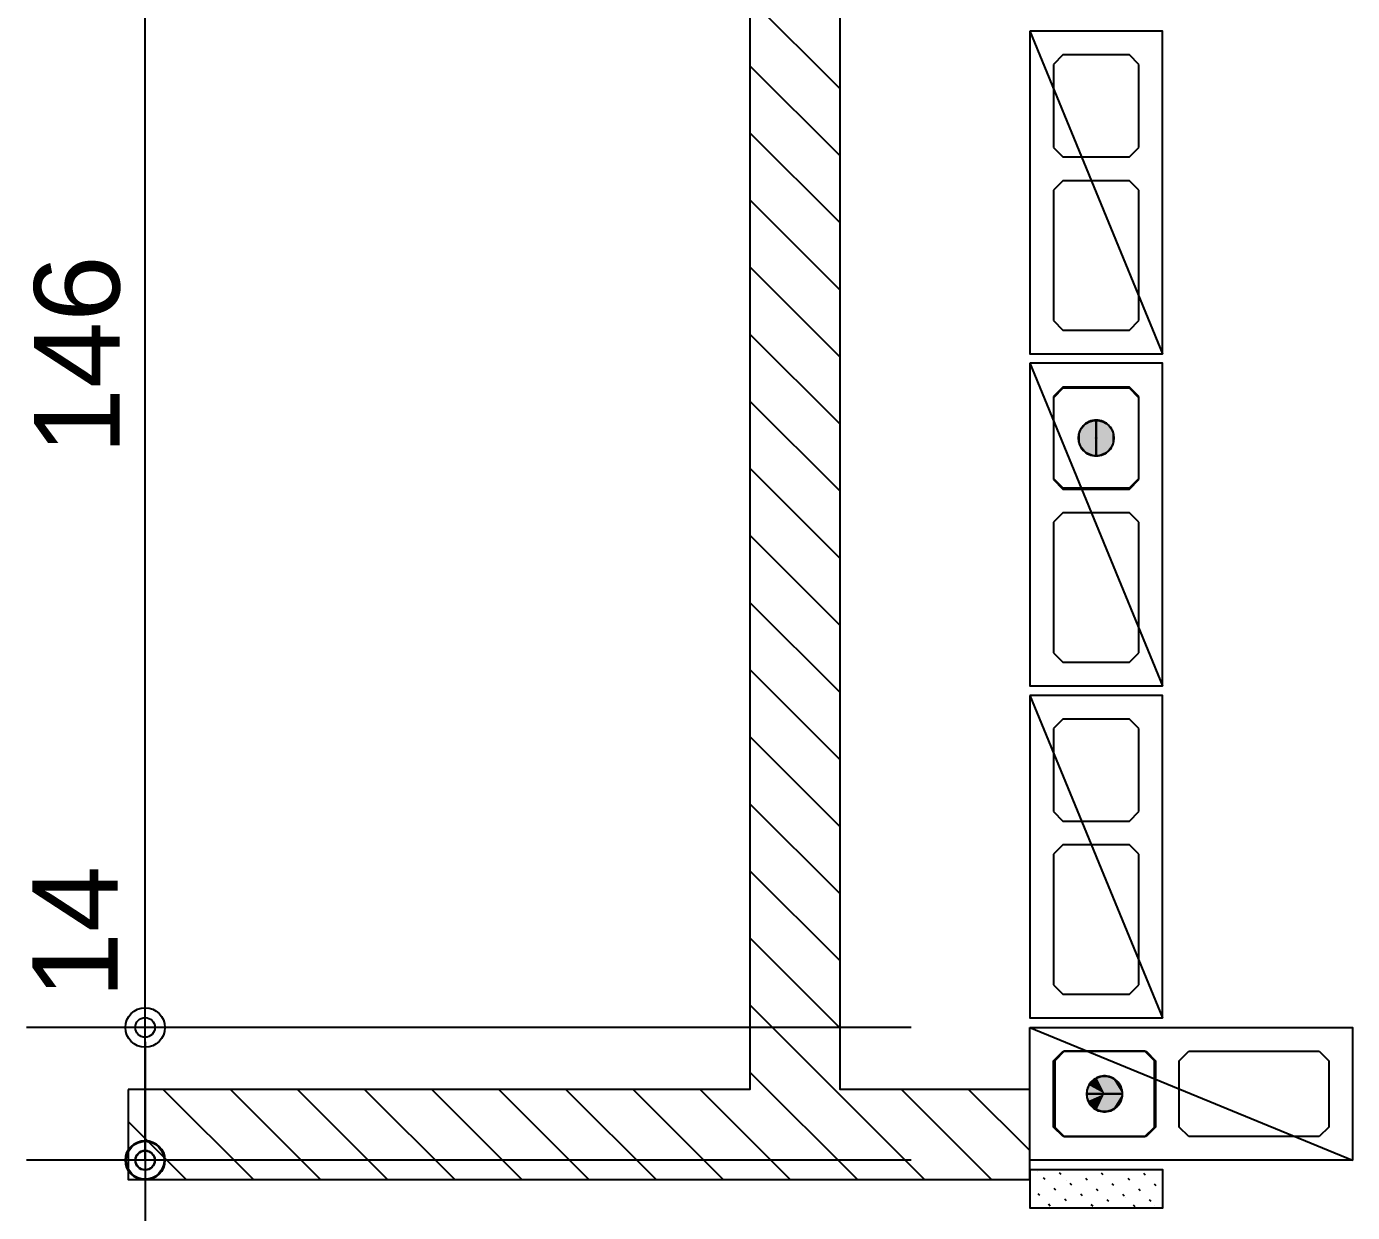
# Model space of a CAD drawing. Extents: x 0 to 119, y 0 to 84.
# Drawn here: x 19.416 to 22.21, y 67.011 to 69.511 of the extents above; entities that cross this region are included whole.
import ezdxf

# ---------------------------------------------------------------- set-up
doc = ezdxf.new("R2010")
doc.units = 0
doc.header["$MEASUREMENT"] = 0
doc.linetypes.add('ESTILO_TQS_0005', pattern=[0.4, 0.3, -0.1])
for name, color, linetype in [('27', 250, 'CONTINUOUS'), ('29', 9, 'CONTINUOUS'), ('3', 7, 'CONTINUOUS'), ('35', 255, 'CONTINUOUS')]:
    doc.layers.add(name, color=color, linetype=linetype)
doc.styles.add('TQS_ARIAL', font='arial.ttf')

msp = doc.modelspace()

# ---------------------------------------------------------------- linework, layer by layer
at = {"layer": '27', "color": 250, "linetype": 'ESTILO_TQS_0005'}
for points in [[(21.60025, 69.45055), (21.58025, 69.43055), (21.58025, 69.25555), (21.60025, 69.23555), (21.74025, 69.23555), (21.76025, 69.25555), (21.76025, 69.43055), (21.74025, 69.45055), (21.60025, 69.45055)], [(21.60025, 69.18555), (21.58025, 69.16555), (21.58025, 68.89055), (21.60025, 68.87055), (21.74025, 68.87055), (21.76025, 68.89055), (21.76025, 69.16555), (21.74025, 69.18555), (21.60025, 69.18555)], [(21.60025, 68.75055), (21.58025, 68.73055), (21.58025, 68.55555), (21.60025, 68.53555), (21.74025, 68.53555), (21.76025, 68.55555), (21.76025, 68.73055), (21.74025, 68.75055), (21.60025, 68.75055)], [(21.60025, 68.48555), (21.58025, 68.46555), (21.58025, 68.19055), (21.60025, 68.17055), (21.74025, 68.17055), (21.76025, 68.19055), (21.76025, 68.46555), (21.74025, 68.48555), (21.60025, 68.48555)], [(21.60025, 68.05055), (21.58025, 68.03055), (21.58025, 67.85555), (21.60025, 67.83555), (21.74025, 67.83555), (21.76025, 67.85555), (21.76025, 68.03055), (21.74025, 68.05055), (21.60025, 68.05055)], [(21.60025, 67.78555), (21.58025, 67.76555), (21.58025, 67.49055), (21.60025, 67.47055), (21.74025, 67.47055), (21.76025, 67.49055), (21.76025, 67.76555), (21.74025, 67.78555), (21.60025, 67.78555)], [(21.580344, 67.33055), (21.600344, 67.35055), (21.775344, 67.35055), (21.795344, 67.33055), (21.795344, 67.19055), (21.775344, 67.17055), (21.600344, 67.17055), (21.580344, 67.19055), (21.580344, 67.33055)], [(21.845344, 67.33055), (21.865344, 67.35055), (22.140344, 67.35055), (22.160344, 67.33055), (22.160344, 67.19055), (22.140344, 67.17055), (21.865344, 67.17055), (21.845344, 67.19055), (21.845344, 67.33055)]]:
    msp.add_lwpolyline(points, dxfattribs=at)
at = {"layer": '29', "color": 9, "linetype": 'Continuous'}
for p, q in [((20.940292, 69.569376), (21.130385, 69.379283)), ((20.940292, 69.427954), (21.130385, 69.237862)), ((20.940292, 69.286533), (21.130385, 69.096441)), ((20.940292, 69.145112), (21.130385, 68.955019)), ((20.940292, 69.00369), (21.130385, 68.813598)), ((20.940292, 68.862269), (21.130384, 68.672177)), ((20.940292, 68.720848), (21.130384, 68.530755)), ((20.940292, 68.579426), (21.130384, 68.389334)), ((20.940292, 68.438005), (21.130384, 68.247913)), ((20.940292, 68.296583), (21.130384, 68.106492)), ((20.940292, 68.155162), (21.130384, 67.96507)), ((20.940292, 68.013741), (21.130384, 67.823649)), ((20.940292, 67.872319), (21.130384, 67.682228)), ((20.940292, 67.730898), (21.130384, 67.540807)), ((20.940292, 67.589477), (21.130384, 67.399385)), ((20.940292, 67.448055), (21.308356, 67.079991)), ((20.940292, 67.306634), (21.16694, 67.079986)), ((19.704232, 67.269902), (19.89419, 67.079944)), ((19.845645, 67.26991), (20.035607, 67.079949)), ((19.987058, 67.269919), (20.177023, 67.079953)), ((20.128471, 67.269927), (20.31844, 67.079958)), ((20.269885, 67.269935), (20.459857, 67.079963)), ((20.411298, 67.269943), (20.601273, 67.079968)), ((20.552711, 67.269951), (20.74269, 67.079972)), ((20.694124, 67.26996), (20.884107, 67.079977)), ((20.835537, 67.269968), (21.025523, 67.079982)), ((21.259795, 67.269974), (21.449773, 67.079996)), ((21.401217, 67.269974), (21.53025, 67.14094)), ((19.630248, 67.202465), (19.752773, 67.079939))]:
    msp.add_line(p, q, dxfattribs=at)
msp.add_lwpolyline([(19.630248, 67.269898), (19.630248, 67.079935), (21.53025, 67.079999), (21.53025, 67.269974), (21.130384, 67.269974), (21.130385, 70.32055), (20.940292, 70.32055), (20.940292, 67.269974), (19.630248, 67.269974)], dxfattribs=at)
at = {"layer": '3', "color": 7, "linetype": 'Continuous'}
for p, q in [((21.53025, 69.50055), (21.81025, 68.82055)), ((21.53025, 68.80055), (21.81025, 68.12055)), ((21.60025, 68.74805), (21.58025, 68.72805)), ((21.74025, 68.74805), (21.60025, 68.74805)), ((21.76025, 68.72805), (21.74025, 68.74805)), ((21.58025, 68.72805), (21.58025, 68.55805)), ((21.76025, 68.55805), (21.76025, 68.72805)), ((21.58025, 68.55805), (21.60025, 68.53805)), ((21.74025, 68.53805), (21.76025, 68.55805)), ((21.60025, 68.53805), (21.74025, 68.53805)), ((21.53025, 68.10055), (21.81025, 67.42055)), ((21.530344, 67.40055), (22.210344, 67.12055)), ((21.602844, 67.35055), (21.582844, 67.33055)), ((21.772844, 67.35055), (21.602844, 67.35055)), ((21.792844, 67.33055), (21.772844, 67.35055)), ((21.582844, 67.33055), (21.582844, 67.19055)), ((21.792844, 67.19055), (21.792844, 67.33055)), ((21.582844, 67.19055), (21.602844, 67.17055)), ((21.772844, 67.17055), (21.792844, 67.19055)), ((21.602844, 67.17055), (21.772844, 67.17055)), ((21.541956, 67.10055), (21.541956, 67.10055)), ((21.5466, 67.095905), (21.5466, 67.095905)), ((21.58615, 67.10055), (21.58615, 67.10055)), ((21.591943, 67.094756), (21.595479, 67.091221)), ((21.630344, 67.10055), (21.630344, 67.10055)), ((21.674538, 67.10055), (21.674538, 67.10055)), ((21.681039, 67.094049), (21.684574, 67.090514)), ((21.718732, 67.10055), (21.718732, 67.10055)), ((21.762926, 67.10055), (21.762926, 67.10055)), ((21.769781, 67.093696), (21.773316, 67.09016)), ((21.807121, 67.10055), (21.807121, 67.10055)), ((21.530344, 67.067967), (21.530344, 67.067967)), ((21.558444, 67.084061), (21.56198, 67.080526)), ((21.608472, 67.078228), (21.608472, 67.078228)), ((21.614394, 67.072306), (21.61793, 67.06877)), ((21.647893, 67.083001), (21.651429, 67.079465)), ((21.703489, 67.071599), (21.707025, 67.068063)), ((21.736635, 67.082647), (21.740171, 67.079112)), ((21.792231, 67.071245), (21.795767, 67.067709)), ((21.547396, 67.050916), (21.550931, 67.04738)), ((21.580895, 67.061611), (21.58443, 67.058075)), ((21.603345, 67.03916), (21.606881, 67.035624)), ((21.636845, 67.049855), (21.64038, 67.046319)), ((21.670344, 67.06055), (21.673879, 67.057014)), ((21.692795, 67.038099), (21.69633, 67.034564)), ((21.72594, 67.049148), (21.729476, 67.045612)), ((21.732216, 67.042872), (21.732216, 67.042872)), ((21.759086, 67.060196), (21.762621, 67.056661)), ((21.781536, 67.037746), (21.785072, 67.03421)), ((21.530344, 67.023773), (21.530344, 67.023773)), ((21.569846, 67.028465), (21.573382, 67.024929)), ((21.659295, 67.027404), (21.662831, 67.023869)), ((21.748391, 67.026697), (21.751926, 67.023162)), ((21.794088, 67.025195), (21.794088, 67.025195))]:
    msp.add_line(p, q, dxfattribs=at)
for points in [[(21.53025, 69.50055), (21.53025, 68.82055), (21.81025, 68.82055), (21.81025, 69.50055), (21.53025, 69.50055)], [(21.53025, 68.80055), (21.53025, 68.12055), (21.81025, 68.12055), (21.81025, 68.80055), (21.53025, 68.80055)], [(21.67025, 68.64365), (21.670311, 68.643647), (21.670371, 68.643638), (21.67043, 68.643622), (21.670487, 68.643601), (21.670541, 68.643575), (21.670593, 68.643542), (21.670641, 68.643505), (21.670685, 68.643463), (21.670724, 68.643417), (21.670759, 68.643367), (21.670789, 68.643314), (21.670813, 68.643258), (21.670831, 68.6432), (21.670843, 68.643141), (21.670849, 68.64308), (21.670849, 68.64302), (21.670843, 68.642959), (21.670831, 68.6429), (21.670813, 68.642842), (21.670789, 68.642786), (21.670759, 68.642733), (21.670724, 68.642683), (21.670685, 68.642637), (21.670641, 68.642595), (21.670593, 68.642558), (21.670541, 68.642525), (21.670487, 68.642499), (21.67043, 68.642478), (21.670371, 68.642462), (21.670311, 68.642453), (21.67025, 68.64245), (21.67025, 68.68085), (21.666426, 68.680656), (21.662641, 68.680076), (21.658934, 68.679116), (21.655343, 68.677787), (21.651906, 68.6761), (21.648656, 68.674075), (21.645628, 68.671731), (21.642853, 68.669093), (21.640359, 68.666188), (21.638171, 68.663045), (21.636313, 68.659697), (21.634803, 68.656178), (21.633657, 68.652525), (21.632886, 68.648774), (21.632499, 68.644965), (21.632499, 68.641135), (21.632886, 68.637326), (21.633657, 68.633575), (21.634803, 68.629922), (21.636313, 68.626403), (21.638171, 68.623055), (21.640359, 68.619912), (21.642853, 68.617007), (21.645628, 68.614369), (21.648656, 68.612025), (21.651906, 68.61), (21.655343, 68.608313), (21.658934, 68.606984), (21.662641, 68.606024), (21.666426, 68.605444), (21.67025, 68.60525), (21.67025, 68.64365)], [(21.67025, 68.64245), (21.670189, 68.642453), (21.670129, 68.642462), (21.67007, 68.642478), (21.670013, 68.642499), (21.669959, 68.642525), (21.669907, 68.642558), (21.669859, 68.642595), (21.669815, 68.642637), (21.669776, 68.642683), (21.669741, 68.642733), (21.669711, 68.642786), (21.669687, 68.642842), (21.669669, 68.6429), (21.669657, 68.642959), (21.669651, 68.64302), (21.669651, 68.64308), (21.669657, 68.643141), (21.669669, 68.6432), (21.669687, 68.643258), (21.669711, 68.643314), (21.669741, 68.643367), (21.669776, 68.643417), (21.669815, 68.643463), (21.669859, 68.643505), (21.669907, 68.643542), (21.669959, 68.643575), (21.670013, 68.643601), (21.67007, 68.643622), (21.670129, 68.643638), (21.670189, 68.643647), (21.67025, 68.64365), (21.67025, 68.60525), (21.674074, 68.605444), (21.677859, 68.606024), (21.681566, 68.606984), (21.685157, 68.608313), (21.688594, 68.61), (21.691844, 68.612025), (21.694872, 68.614369), (21.697647, 68.617007), (21.700141, 68.619912), (21.702329, 68.623055), (21.704187, 68.626403), (21.705697, 68.629922), (21.706843, 68.633575), (21.707614, 68.637326), (21.708001, 68.641135), (21.708001, 68.644965), (21.707614, 68.648774), (21.706843, 68.652525), (21.705697, 68.656178), (21.704187, 68.659697), (21.702329, 68.663045), (21.700141, 68.666188), (21.697647, 68.669093), (21.694872, 68.671731), (21.691844, 68.674075), (21.688594, 68.6761), (21.685157, 68.677787), (21.681566, 68.679116), (21.677859, 68.680076), (21.674074, 68.680656), (21.67025, 68.68085), (21.67025, 68.64245)], [(21.53025, 68.10055), (21.53025, 67.42055), (21.81025, 67.42055), (21.81025, 68.10055), (21.53025, 68.10055)], [(21.530344, 67.40055), (22.210344, 67.40055), (22.210344, 67.12055), (21.530344, 67.12055), (21.530344, 67.40055)], [(21.688444, 67.26055), (21.688441, 67.260489), (21.688432, 67.260429), (21.688416, 67.26037), (21.688395, 67.260313), (21.688368, 67.260259), (21.688336, 67.260207), (21.688299, 67.260159), (21.688257, 67.260115), (21.688211, 67.260076), (21.688161, 67.260041), (21.688108, 67.260011), (21.688052, 67.259987), (21.687994, 67.259969), (21.687935, 67.259957), (21.687874, 67.259951), (21.687813, 67.259951), (21.687753, 67.259957), (21.687693, 67.259969), (21.687635, 67.259987), (21.68758, 67.260011), (21.687526, 67.260041), (21.687477, 67.260076), (21.68743, 67.260115), (21.687389, 67.260159), (21.687351, 67.260207), (21.687319, 67.260259), (21.687292, 67.260313), (21.687271, 67.26037), (21.687256, 67.260429), (21.687247, 67.260489), (21.687244, 67.26055), (21.725644, 67.26055), (21.72545, 67.264374), (21.72487, 67.268159), (21.72391, 67.271866), (21.72258, 67.275457), (21.720894, 67.278894), (21.718869, 67.282144), (21.716525, 67.285172), (21.713887, 67.287947), (21.710981, 67.290441), (21.707839, 67.292629), (21.704491, 67.294487), (21.700972, 67.295997), (21.697319, 67.297143), (21.693568, 67.297914), (21.689758, 67.298301), (21.685929, 67.298301), (21.68212, 67.297914), (21.678369, 67.297143), (21.674716, 67.295997), (21.671197, 67.294487), (21.667849, 67.292629), (21.664706, 67.290441), (21.661801, 67.287947), (21.659163, 67.285172), (21.656819, 67.282144), (21.654794, 67.278894), (21.653107, 67.275457), (21.651777, 67.271866), (21.650818, 67.268159), (21.650238, 67.264374), (21.650044, 67.26055), (21.688444, 67.26055)], [(21.687244, 67.26055), (21.687247, 67.260611), (21.687256, 67.260671), (21.687271, 67.26073), (21.687292, 67.260787), (21.687319, 67.260841), (21.687351, 67.260893), (21.687389, 67.260941), (21.68743, 67.260985), (21.687477, 67.261024), (21.687526, 67.261059), (21.68758, 67.261089), (21.687635, 67.261113), (21.687693, 67.261131), (21.687753, 67.261143), (21.687813, 67.261149), (21.687874, 67.261149), (21.687935, 67.261143), (21.687994, 67.261131), (21.688052, 67.261113), (21.688108, 67.261089), (21.688161, 67.261059), (21.688211, 67.261024), (21.688257, 67.260985), (21.688299, 67.260941), (21.688336, 67.260893), (21.688368, 67.260841), (21.688395, 67.260787), (21.688416, 67.26073), (21.688432, 67.260671), (21.688441, 67.260611), (21.688444, 67.26055), (21.650044, 67.26055), (21.650238, 67.256726), (21.650818, 67.252941), (21.651777, 67.249234), (21.653107, 67.245643), (21.654794, 67.242206), (21.656819, 67.238956), (21.659163, 67.235928), (21.661801, 67.233153), (21.664706, 67.230659), (21.667849, 67.228471), (21.671197, 67.226613), (21.674716, 67.225103), (21.678369, 67.223957), (21.68212, 67.223186), (21.685929, 67.222799), (21.689758, 67.222799), (21.693568, 67.223186), (21.697319, 67.223957), (21.700972, 67.225103), (21.704491, 67.226613), (21.707839, 67.228471), (21.710981, 67.230659), (21.713887, 67.233153), (21.716525, 67.235928), (21.718869, 67.238956), (21.720894, 67.242206), (21.72258, 67.245643), (21.72391, 67.249234), (21.72487, 67.252941), (21.72545, 67.256726), (21.725644, 67.26055), (21.687244, 67.26055)], [(21.530344, 67.10055), (21.530344, 67.02055), (21.810344, 67.02055), (21.810344, 67.10055), (21.530344, 67.10055)]]:
    msp.add_lwpolyline(points, dxfattribs=at)
for centre in [(21.67025, 68.64305), (21.687844, 67.26055)]:
    msp.add_circle(centre, 0.0372, dxfattribs=at)
for points in [[(21.634803, 68.656178), (21.634803, 68.629922), (21.636313, 68.659697)], [(21.634803, 68.629922), (21.636313, 68.626403), (21.636313, 68.659697)], [(21.636313, 68.659697), (21.636313, 68.626403), (21.638171, 68.663045)], [(21.636313, 68.626403), (21.638171, 68.623055), (21.638171, 68.663045)], [(21.638171, 68.663045), (21.638171, 68.623055), (21.640359, 68.666188)], [(21.638171, 68.623055), (21.640359, 68.619912), (21.640359, 68.666188)], [(21.640359, 68.666188), (21.640359, 68.619912), (21.642853, 68.669093)], [(21.640359, 68.619912), (21.642853, 68.617007), (21.642853, 68.669093)], [(21.642853, 68.669093), (21.642853, 68.617007), (21.645628, 68.671731)], [(21.642853, 68.617007), (21.645628, 68.614369), (21.645628, 68.671731)], [(21.645628, 68.671731), (21.645628, 68.614369), (21.648656, 68.674075)], [(21.645628, 68.614369), (21.648656, 68.612025), (21.648656, 68.674075)], [(21.648656, 68.674075), (21.648656, 68.612025), (21.651906, 68.6761)], [(21.648656, 68.612025), (21.651906, 68.61), (21.651906, 68.6761)], [(21.651906, 68.6761), (21.651906, 68.61), (21.655343, 68.677787)], [(21.651906, 68.61), (21.655343, 68.608313), (21.655343, 68.677787)], [(21.655343, 68.677787), (21.655343, 68.608313), (21.658934, 68.679116)], [(21.655343, 68.608313), (21.658934, 68.606984), (21.658934, 68.679116)], [(21.658934, 68.679116), (21.658934, 68.606984), (21.662641, 68.680076)], [(21.658934, 68.606984), (21.662641, 68.606024), (21.662641, 68.680076)], [(21.666426, 68.605444), (21.666426, 68.680656), (21.662641, 68.606024)], [(21.662641, 68.680076), (21.662641, 68.606024), (21.666426, 68.680656)], [(21.666426, 68.605444), (21.67025, 68.64365), (21.67025, 68.68085)], [(21.666426, 68.605444), (21.67025, 68.68085), (21.666426, 68.680656)], [(21.67025, 68.64245), (21.674074, 68.680656), (21.67025, 68.68085)], [(21.67025, 68.64245), (21.67025, 68.60525), (21.674074, 68.680656)], [(21.67025, 68.60525), (21.674074, 68.605444), (21.674074, 68.680656)], [(21.674074, 68.680656), (21.674074, 68.605444), (21.677859, 68.680076)], [(21.674074, 68.605444), (21.677859, 68.606024), (21.677859, 68.680076)], [(21.677859, 68.680076), (21.677859, 68.606024), (21.681566, 68.679116)], [(21.677859, 68.606024), (21.681566, 68.606984), (21.681566, 68.679116)], [(21.681566, 68.679116), (21.681566, 68.606984), (21.685157, 68.677787)], [(21.681566, 68.606984), (21.685157, 68.608313), (21.685157, 68.677787)], [(21.685157, 68.677787), (21.685157, 68.608313), (21.688594, 68.6761)], [(21.685157, 68.608313), (21.688594, 68.61), (21.688594, 68.6761)], [(21.688594, 68.6761), (21.688594, 68.61), (21.691844, 68.674075)], [(21.688594, 68.61), (21.691844, 68.612025), (21.691844, 68.674075)], [(21.691844, 68.674075), (21.691844, 68.612025), (21.694872, 68.671731)], [(21.691844, 68.612025), (21.694872, 68.614369), (21.694872, 68.671731)], [(21.694872, 68.671731), (21.694872, 68.614369), (21.697647, 68.669093)], [(21.694872, 68.614369), (21.697647, 68.617007), (21.697647, 68.669093)], [(21.697647, 68.669093), (21.697647, 68.617007), (21.700141, 68.666188)], [(21.697647, 68.617007), (21.700141, 68.619912), (21.700141, 68.666188)], [(21.700141, 68.666188), (21.700141, 68.619912), (21.702329, 68.663045)], [(21.700141, 68.619912), (21.702329, 68.623055), (21.702329, 68.663045)], [(21.702329, 68.663045), (21.702329, 68.623055), (21.704187, 68.659697)], [(21.702329, 68.623055), (21.704187, 68.626403), (21.704187, 68.659697)], [(21.704187, 68.659697), (21.704187, 68.626403), (21.705697, 68.656178)], [(21.632499, 68.644965), (21.632499, 68.641135), (21.632886, 68.648774)], [(21.632499, 68.641135), (21.632886, 68.637326), (21.632886, 68.648774)], [(21.632886, 68.648774), (21.632886, 68.637326), (21.633657, 68.652525)], [(21.632886, 68.637326), (21.633657, 68.633575), (21.633657, 68.652525)], [(21.633657, 68.652525), (21.633657, 68.633575), (21.634803, 68.656178)], [(21.633657, 68.633575), (21.634803, 68.629922), (21.634803, 68.656178)], [(21.666426, 68.605444), (21.67025, 68.60525), (21.67025, 68.64365)], [(21.669815, 68.642637), (21.67025, 68.64245), (21.669776, 68.642683)], [(21.67025, 68.64245), (21.67025, 68.64245), (21.669776, 68.642683)], [(21.669776, 68.642683), (21.67025, 68.64245), (21.669776, 68.642683)], [(21.67025, 68.64245), (21.67025, 68.64245), (21.669776, 68.642683)], [(21.669776, 68.642683), (21.67025, 68.64245), (21.669776, 68.642683)], [(21.67025, 68.64245), (21.67025, 68.64245), (21.669776, 68.642683)], [(21.669859, 68.642595), (21.67025, 68.64245), (21.669815, 68.642637)], [(21.67025, 68.64245), (21.67025, 68.64245), (21.669815, 68.642637)], [(21.669815, 68.642637), (21.67025, 68.64245), (21.669815, 68.642637)], [(21.67025, 68.64245), (21.67025, 68.64245), (21.669815, 68.642637)], [(21.669907, 68.642558), (21.67025, 68.64245), (21.669859, 68.642595)], [(21.67025, 68.64245), (21.67025, 68.64245), (21.669859, 68.642595)], [(21.669959, 68.642525), (21.67025, 68.64245), (21.669907, 68.642558)], [(21.67025, 68.64245), (21.67025, 68.64245), (21.669907, 68.642558)], [(21.67007, 68.642478), (21.67025, 68.64245), (21.669959, 68.642525)], [(21.67025, 68.64245), (21.67025, 68.64245), (21.669959, 68.642525)], [(21.67025, 68.64245), (21.67025, 68.64245), (21.67007, 68.642478)], [(21.67025, 68.64245), (21.67025, 68.64245), (21.67007, 68.642478)], [(21.67025, 68.64365), (21.670724, 68.643417), (21.67025, 68.64365)], [(21.670724, 68.643417), (21.670724, 68.643417), (21.67025, 68.64365)], [(21.67025, 68.64365), (21.670724, 68.643417), (21.67025, 68.64365)], [(21.670724, 68.643417), (21.670724, 68.643417), (21.67025, 68.64365)], [(21.67025, 68.64365), (21.670724, 68.643417), (21.67025, 68.64365)], [(21.670724, 68.643417), (21.670685, 68.643463), (21.67025, 68.64365)], [(21.67025, 68.64365), (21.670685, 68.643463), (21.67025, 68.64365)], [(21.670685, 68.643463), (21.670685, 68.643463), (21.67025, 68.64365)], [(21.67025, 68.64365), (21.670685, 68.643463), (21.67025, 68.64365)], [(21.670685, 68.643463), (21.670641, 68.643505), (21.67025, 68.64365)], [(21.67025, 68.64365), (21.670641, 68.643505), (21.67025, 68.64365)], [(21.670641, 68.643505), (21.670593, 68.643542), (21.67025, 68.64365)], [(21.67025, 68.64365), (21.670593, 68.643542), (21.67025, 68.64365)], [(21.670593, 68.643542), (21.670541, 68.643575), (21.67025, 68.64365)], [(21.67025, 68.64365), (21.670541, 68.643575), (21.67025, 68.64365)], [(21.670541, 68.643575), (21.67043, 68.643622), (21.67025, 68.64365)], [(21.67025, 68.64365), (21.67043, 68.643622), (21.67025, 68.64365)], [(21.67043, 68.643622), (21.67025, 68.64365), (21.67025, 68.64365)], [(21.67025, 68.64365), (21.67025, 68.64365), (21.67025, 68.64365)], [(21.67025, 68.64365), (21.67025, 68.64365), (21.67025, 68.64365)], [(21.67025, 68.64365), (21.67025, 68.64365), (21.67025, 68.64365)], [(21.67025, 68.64365), (21.67025, 68.64365), (21.67025, 68.64365)], [(21.67025, 68.64365), (21.67025, 68.64365), (21.67025, 68.64365)], [(21.67025, 68.64365), (21.67025, 68.64365), (21.67025, 68.64365)], [(21.67025, 68.64365), (21.67025, 68.64365), (21.67025, 68.64365)], [(21.67025, 68.64365), (21.67025, 68.64365), (21.67025, 68.64365)], [(21.67025, 68.64365), (21.67025, 68.64365), (21.67025, 68.64365)], [(21.67025, 68.64365), (21.67025, 68.64365), (21.67025, 68.64365)], [(21.67025, 68.64365), (21.67025, 68.64365), (21.67025, 68.64365)], [(21.67025, 68.64365), (21.67025, 68.64365), (21.67025, 68.64365)], [(21.67025, 68.64245), (21.67025, 68.64245), (21.67025, 68.64245)], [(21.67025, 68.64245), (21.67025, 68.64245), (21.67025, 68.64245)], [(21.67025, 68.64245), (21.67025, 68.64245), (21.67025, 68.64245)], [(21.67025, 68.64245), (21.67025, 68.64245), (21.67025, 68.64245)], [(21.67025, 68.64245), (21.67025, 68.64245), (21.67025, 68.64245)], [(21.67025, 68.64245), (21.67025, 68.64245), (21.67025, 68.64245)], [(21.67025, 68.64245), (21.67025, 68.64245), (21.67025, 68.64245)], [(21.67025, 68.64245), (21.67025, 68.64245), (21.67025, 68.64245)], [(21.67025, 68.64245), (21.67025, 68.64245), (21.67025, 68.64245)], [(21.67025, 68.64245), (21.67025, 68.64245), (21.67025, 68.64245)], [(21.67025, 68.64245), (21.67025, 68.64245), (21.67025, 68.64245)], [(21.67025, 68.64245), (21.67025, 68.64245), (21.67025, 68.64245)], [(21.704187, 68.626403), (21.705697, 68.629922), (21.705697, 68.656178)], [(21.705697, 68.656178), (21.705697, 68.629922), (21.706843, 68.652525)], [(21.705697, 68.629922), (21.706843, 68.633575), (21.706843, 68.652525)], [(21.706843, 68.652525), (21.706843, 68.633575), (21.707614, 68.648774)], [(21.706843, 68.633575), (21.707614, 68.637326), (21.707614, 68.648774)], [(21.707614, 68.648774), (21.707614, 68.637326), (21.708001, 68.644965)], [(21.707614, 68.637326), (21.708001, 68.641135), (21.708001, 68.644965)], [(21.688444, 67.26055), (21.661801, 67.287947), (21.659163, 67.285172)], [(21.688444, 67.26055), (21.664706, 67.290441), (21.661801, 67.287947)], [(21.688444, 67.26055), (21.667849, 67.292629), (21.664706, 67.290441)], [(21.688444, 67.26055), (21.671197, 67.294487), (21.667849, 67.292629)], [(21.688444, 67.26055), (21.674716, 67.295997), (21.671197, 67.294487)], [(21.688444, 67.26055), (21.678369, 67.297143), (21.674716, 67.295997)], [(21.688444, 67.26055), (21.68212, 67.297914), (21.678369, 67.297143)], [(21.688444, 67.26055), (21.685929, 67.298301), (21.68212, 67.297914)], [(21.688444, 67.26055), (21.689758, 67.298301), (21.685929, 67.298301)], [(21.725644, 67.26055), (21.689758, 67.298301), (21.688444, 67.26055)], [(21.725644, 67.26055), (21.693568, 67.297914), (21.689758, 67.298301)], [(21.725644, 67.26055), (21.697319, 67.297143), (21.693568, 67.297914)], [(21.725644, 67.26055), (21.700972, 67.295997), (21.697319, 67.297143)], [(21.725644, 67.26055), (21.704491, 67.294487), (21.700972, 67.295997)], [(21.725644, 67.26055), (21.707839, 67.292629), (21.704491, 67.294487)], [(21.725644, 67.26055), (21.710981, 67.290441), (21.707839, 67.292629)], [(21.725644, 67.26055), (21.713887, 67.287947), (21.710981, 67.290441)], [(21.725644, 67.26055), (21.716525, 67.285172), (21.713887, 67.287947)], [(21.688444, 67.26055), (21.650238, 67.264374), (21.650044, 67.26055)], [(21.687244, 67.26055), (21.650044, 67.26055), (21.650238, 67.256726)], [(21.688444, 67.26055), (21.650818, 67.268159), (21.650238, 67.264374)], [(21.687244, 67.26055), (21.650238, 67.256726), (21.650818, 67.252941)], [(21.688444, 67.26055), (21.651777, 67.271866), (21.650818, 67.268159)], [(21.687244, 67.26055), (21.650818, 67.252941), (21.651777, 67.249234)], [(21.688444, 67.26055), (21.653107, 67.275457), (21.651777, 67.271866)], [(21.687244, 67.26055), (21.651777, 67.249234), (21.653107, 67.245643)], [(21.688444, 67.26055), (21.654794, 67.278894), (21.653107, 67.275457)], [(21.687244, 67.26055), (21.653107, 67.245643), (21.654794, 67.242206)], [(21.688444, 67.26055), (21.656819, 67.282144), (21.654794, 67.278894)], [(21.687244, 67.26055), (21.654794, 67.242206), (21.656819, 67.238956)], [(21.688444, 67.26055), (21.659163, 67.285172), (21.656819, 67.282144)], [(21.687244, 67.26055), (21.656819, 67.238956), (21.659163, 67.235928)], [(21.687244, 67.26055), (21.659163, 67.235928), (21.661801, 67.233153)], [(21.687244, 67.26055), (21.661801, 67.233153), (21.664706, 67.230659)], [(21.687244, 67.26055), (21.664706, 67.230659), (21.667849, 67.228471)], [(21.687244, 67.26055), (21.667849, 67.228471), (21.671197, 67.226613)], [(21.687244, 67.26055), (21.671197, 67.226613), (21.674716, 67.225103)], [(21.687244, 67.26055), (21.674716, 67.225103), (21.678369, 67.223957)], [(21.687244, 67.26055), (21.678369, 67.223957), (21.68212, 67.223186)], [(21.687244, 67.26055), (21.68212, 67.223186), (21.685929, 67.222799)], [(21.687244, 67.26055), (21.685929, 67.222799), (21.689758, 67.222799)], [(21.687477, 67.261024), (21.687271, 67.26073), (21.687244, 67.26055)], [(21.687477, 67.261024), (21.687244, 67.26055), (21.687244, 67.26055)], [(21.687477, 67.261024), (21.687244, 67.26055), (21.687244, 67.26055)], [(21.687477, 67.261024), (21.687244, 67.26055), (21.687244, 67.26055)], [(21.687477, 67.261024), (21.687244, 67.26055), (21.687244, 67.26055)], [(21.687477, 67.261024), (21.687244, 67.26055), (21.687244, 67.26055)], [(21.687477, 67.261024), (21.687244, 67.26055), (21.687244, 67.26055)], [(21.687477, 67.261024), (21.687244, 67.26055), (21.687244, 67.26055)], [(21.687477, 67.261024), (21.687244, 67.26055), (21.687244, 67.26055)], [(21.687477, 67.261024), (21.687244, 67.26055), (21.687244, 67.26055)], [(21.687477, 67.261024), (21.687244, 67.26055), (21.687244, 67.26055)], [(21.687477, 67.261024), (21.687244, 67.26055), (21.687244, 67.26055)], [(21.687477, 67.261024), (21.687244, 67.26055), (21.687244, 67.26055)], [(21.687477, 67.261024), (21.687244, 67.26055), (21.687244, 67.26055)], [(21.687477, 67.261024), (21.687244, 67.26055), (21.687244, 67.26055)], [(21.687477, 67.261024), (21.687244, 67.26055), (21.687244, 67.26055)], [(21.687477, 67.261024), (21.687244, 67.26055), (21.687244, 67.26055)], [(21.687477, 67.261024), (21.687244, 67.26055), (21.687244, 67.26055)], [(21.687477, 67.261024), (21.687244, 67.26055), (21.687244, 67.26055)], [(21.687477, 67.261024), (21.687244, 67.26055), (21.687244, 67.26055)], [(21.687477, 67.261024), (21.687244, 67.26055), (21.687244, 67.26055)], [(21.687477, 67.261024), (21.687244, 67.26055), (21.687244, 67.26055)], [(21.687477, 67.261024), (21.687244, 67.26055), (21.687244, 67.26055)], [(21.687244, 67.26055), (21.689758, 67.222799), (21.725644, 67.26055)], [(21.687477, 67.261024), (21.687319, 67.260841), (21.687271, 67.26073)], [(21.687477, 67.261024), (21.687351, 67.260893), (21.687319, 67.260841)], [(21.687477, 67.261024), (21.687389, 67.260941), (21.687351, 67.260893)], [(21.687477, 67.261024), (21.68743, 67.260985), (21.687389, 67.260941)], [(21.687477, 67.261024), (21.687477, 67.261024), (21.68743, 67.260985)], [(21.687477, 67.261024), (21.68743, 67.260985), (21.68743, 67.260985)], [(21.687477, 67.261024), (21.687477, 67.261024), (21.687477, 67.261024)], [(21.688444, 67.26055), (21.688211, 67.260076), (21.688211, 67.260076)], [(21.688444, 67.26055), (21.688211, 67.260076), (21.688211, 67.260076)], [(21.688444, 67.26055), (21.688211, 67.260076), (21.688257, 67.260115)], [(21.688444, 67.26055), (21.688257, 67.260115), (21.688257, 67.260115)], [(21.688444, 67.26055), (21.688257, 67.260115), (21.688299, 67.260159)], [(21.688444, 67.26055), (21.688299, 67.260159), (21.688336, 67.260207)], [(21.688444, 67.26055), (21.688336, 67.260207), (21.688368, 67.260259)], [(21.688444, 67.26055), (21.688368, 67.260259), (21.688416, 67.26037)], [(21.688444, 67.26055), (21.688416, 67.26037), (21.688444, 67.26055)], [(21.688444, 67.26055), (21.688444, 67.26055), (21.688444, 67.26055)], [(21.688444, 67.26055), (21.688444, 67.26055), (21.688444, 67.26055)], [(21.688444, 67.26055), (21.688444, 67.26055), (21.688444, 67.26055)], [(21.688444, 67.26055), (21.688444, 67.26055), (21.688444, 67.26055)], [(21.688444, 67.26055), (21.688444, 67.26055), (21.688444, 67.26055)], [(21.688444, 67.26055), (21.688444, 67.26055), (21.688444, 67.26055)], [(21.688444, 67.26055), (21.688444, 67.26055), (21.688444, 67.26055)], [(21.688444, 67.26055), (21.688444, 67.26055), (21.688444, 67.26055)], [(21.688444, 67.26055), (21.688444, 67.26055), (21.688444, 67.26055)], [(21.688444, 67.26055), (21.688444, 67.26055), (21.688444, 67.26055)], [(21.688444, 67.26055), (21.688444, 67.26055), (21.688444, 67.26055)], [(21.688444, 67.26055), (21.688444, 67.26055), (21.688444, 67.26055)], [(21.688444, 67.26055), (21.688444, 67.26055), (21.688444, 67.26055)], [(21.688444, 67.26055), (21.688444, 67.26055), (21.688444, 67.26055)], [(21.688444, 67.26055), (21.688444, 67.26055), (21.688444, 67.26055)], [(21.688444, 67.26055), (21.688444, 67.26055), (21.688444, 67.26055)], [(21.688444, 67.26055), (21.688444, 67.26055), (21.688444, 67.26055)], [(21.688444, 67.26055), (21.688444, 67.26055), (21.688444, 67.26055)], [(21.688444, 67.26055), (21.688444, 67.26055), (21.688444, 67.26055)], [(21.688444, 67.26055), (21.688444, 67.26055), (21.688444, 67.26055)], [(21.688444, 67.26055), (21.688444, 67.26055), (21.688444, 67.26055)], [(21.725644, 67.26055), (21.689758, 67.222799), (21.693568, 67.223186)], [(21.725644, 67.26055), (21.693568, 67.223186), (21.697319, 67.223957)], [(21.725644, 67.26055), (21.697319, 67.223957), (21.700972, 67.225103)], [(21.725644, 67.26055), (21.700972, 67.225103), (21.704491, 67.226613)], [(21.725644, 67.26055), (21.704491, 67.226613), (21.707839, 67.228471)], [(21.725644, 67.26055), (21.707839, 67.228471), (21.710981, 67.230659)], [(21.725644, 67.26055), (21.710981, 67.230659), (21.713887, 67.233153)], [(21.725644, 67.26055), (21.713887, 67.233153), (21.716525, 67.235928)], [(21.725644, 67.26055), (21.718869, 67.282144), (21.716525, 67.285172)], [(21.725644, 67.26055), (21.716525, 67.235928), (21.718869, 67.238956)], [(21.725644, 67.26055), (21.720894, 67.278894), (21.718869, 67.282144)], [(21.725644, 67.26055), (21.718869, 67.238956), (21.720894, 67.242206)], [(21.725644, 67.26055), (21.72258, 67.275457), (21.720894, 67.278894)], [(21.725644, 67.26055), (21.720894, 67.242206), (21.72258, 67.245643)], [(21.725644, 67.26055), (21.72391, 67.271866), (21.72258, 67.275457)], [(21.725644, 67.26055), (21.72258, 67.245643), (21.72391, 67.249234)], [(21.725644, 67.26055), (21.72487, 67.268159), (21.72391, 67.271866)], [(21.725644, 67.26055), (21.72391, 67.249234), (21.72487, 67.252941)], [(21.725644, 67.26055), (21.72545, 67.264374), (21.72487, 67.268159)], [(21.725644, 67.26055), (21.72487, 67.252941), (21.72545, 67.256726)]]:
    msp.add_solid(points, dxfattribs=at)
at = {"layer": '35', "color": 255, "linetype": 'Continuous'}
for p, q in [((19.666031, 67.40055), (19.666031, 70.32055)), ((21.280344, 67.40055), (19.416031, 67.40055)), ((21.280344, 67.40055), (19.416031, 67.40055)), ((19.666031, 67.12055), (19.666031, 67.40055)), ((21.530344, 67.40055), (21.530344, 67.40055)), ((21.530344, 67.40055), (21.530344, 67.40055)), ((19.666031, 67.37055), (19.666031, 66.67055)), ((21.280344, 67.12055), (19.416031, 67.12055)), ((21.280344, 67.12055), (19.416031, 67.12055)), ((21.530344, 67.12055), (21.530344, 67.12055)), ((21.530344, 67.12055), (21.530344, 67.12055))]:
    msp.add_line(p, q, dxfattribs=at)
for centre, radius in [((19.666031, 67.40055), 0.041625), ((19.666031, 67.40055), 0.041625), ((19.666031, 67.40055), 0.02075), ((19.666031, 67.40055), 0.02075), ((19.666031, 67.12055), 0.041625), ((19.666031, 67.12055), 0.04), ((19.666031, 67.12055), 0.02075), ((19.666031, 67.12055), 0.02)]:
    msp.add_circle(centre, radius, dxfattribs=at)

# ---------------------------------------------------------------- texts
at = {"layer": '35', "color": 255, "linetype": 'Continuous', "style": 'TQS_ARIAL'}
for s, p in [('146', (19.612031, 68.60855)), ('14', (19.608257, 67.46192))]:
    msp.add_text(s, height=0.18, rotation=90, dxfattribs=at).set_placement(p)

doc.saveas('drawing.dxf')
